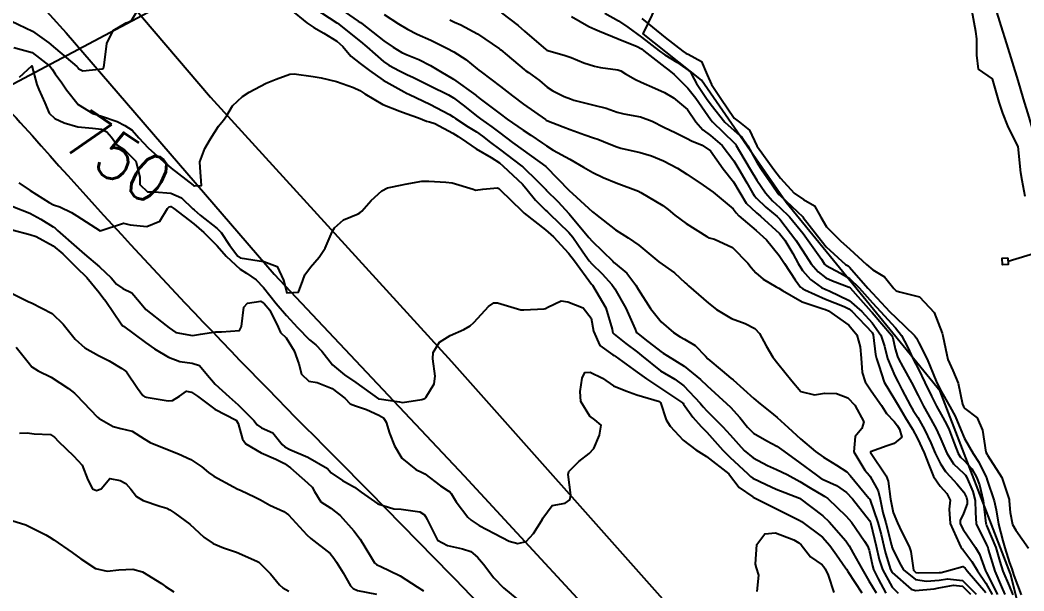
# Model space of a CAD drawing. Header units: metres. Extents: x 318500 to 325275, y 7408834 to 7428799.
# Drawn here: x 320206 to 320291.7, y 7410555.2 to 7410603.9 of the extents above; entities that cross this region are included whole.
import ezdxf
from ezdxf.enums import TextEntityAlignment as Align

# ---------------------------------------------------------------- set-up
doc = ezdxf.new("R2010")
doc.units = ezdxf.units.M
doc.header["$MEASUREMENT"] = 0
doc.linetypes.add('CONTINUO', pattern=[0])
for name, color, linetype in [('Cotas', 45, 'Continuous'), ('Curvas de Nivel 1m', 11, 'Continuous'), ('Curvas de Nivel 5m', 15, 'Continuous'), ('Divisas', 45, 'Continuous'), ('Linha Férrea', 20, 'Continuous'), ('Pórticos', 45, 'Continuous'), ('TEXTO', 45, 'Continuous'), ('Vias Secundárias', 230, 'Continuous')]:
    doc.layers.add(name, color=color, linetype=linetype)
doc.styles.add('Style-STANDARD', font='STANDARD.shx')

msp = doc.modelspace()

# ---------------------------------------------------------------- linework, layer by layer
at = {"layer": 'Curvas de Nivel 1m', "flags": 128}
for points, elevation in [([(320205.319, 7410603.826), (320207.104, 7410602.964), (320208.496, 7410601.989), (320209.083, 7410601.496), (320210.9, 7410599.952), (320210.977, 7410599.869), (320211.058, 7410599.771), (320211.405, 7410599.598), (320213.067, 7410599.763), (320213.168, 7410599.829), (320213.211, 7410599.928), (320213.226, 7410600.082), (320213.449, 7410601.925), (320213.992, 7410603.031), (320215.117, 7410603.676), (320215.285, 7410603.73), (320215.561, 7410603.893), (320216.153, 7410604.866)], 748), ([(320229.137, 7410604.812), (320230.524, 7410603.696), (320231.114, 7410603.291), (320231.969, 7410602.815), (320233.097, 7410602.122), (320233.6, 7410601.652), (320234.278, 7410600.838), (320235.076, 7410600.202), (320235.867, 7410599.622), (320237.058, 7410598.781), (320238.83, 7410597.797), (320239.042, 7410597.694), (320239.289, 7410597.576), (320241.028, 7410596.757), (320242.698, 7410595.85), (320243.012, 7410595.663), (320243.216, 7410595.527), (320244.301, 7410594.808), (320244.999, 7410594.372), (320245.52, 7410594.017), (320246.204, 7410593.482), (320246.981, 7410592.89), (320248.889, 7410591.451), (320248.959, 7410591.391), (320250.208, 7410590.164), (320250.931, 7410589.459), (320250.971, 7410589.419), (320251.962, 7410588.446), (320252.91, 7410587.39), (320254.601, 7410585.373), (320254.875, 7410585.067), (320256.643, 7410583.343), (320256.748, 7410583.24), (320256.848, 7410583.157), (320257.841, 7410582.326), (320258.62, 7410581.313), (320258.825, 7410580.961), (320259.866, 7410579.299), (320260.783, 7410578.181), (320261.829, 7410577.274), (320262.387, 7410576.886), (320262.764, 7410576.684), (320263.675, 7410576.162), (320264.55, 7410575.233), (320264.747, 7410575.024), (320265.97, 7410573.98), (320266.722, 7410573.367), (320266.92, 7410573.207), (320268.697, 7410571.626), (320269.222, 7410571.172), (320270.053, 7410570.528), (320270.679, 7410570.015), (320271.619, 7410569.141), (320272.656, 7410568.196), (320273.955, 7410567.11), (320274.633, 7410566.632), (320275.753, 7410565.953), (320276.614, 7410565.362), (320276.916, 7410565.067), (320278.51, 7410563.132), (320278.574, 7410563.05), (320278.59, 7410563.028), (320279.269, 7410561.039), (320279.556, 7410560.024), (320279.789, 7410559.031), (320279.933, 7410558.438), (320280.362, 7410557.022), (320280.506, 7410556.775), (320282.113, 7410555.368), (320282.484, 7410555.239), (320284.072, 7410555.388), (320284.487, 7410555.463), (320285.739, 7410555.703), (320286.49, 7410555.612), (320287.166, 7410554.93)], 748), ([(320231.139, 7410604.953), (320233.091, 7410603.69), (320233.12, 7410603.675), (320233.137, 7410603.66), (320235.097, 7410602.1), (320235.656, 7410601.624), (320237.078, 7410600.375), (320237.533, 7410600.062), (320238.448, 7410599.589), (320239.065, 7410599.279), (320239.624, 7410599.009), (320241.051, 7410598.308), (320242.614, 7410597.534), (320243.036, 7410597.272), (320243.974, 7410596.568), (320245.014, 7410595.737), (320245.348, 7410595.495), (320246.334, 7410594.811), (320246.998, 7410594.3), (320248.091, 7410593.459), (320248.981, 7410592.817), (320250.935, 7410591.42), (320250.96, 7410591.4), (320252.91, 7410589.39), (320253.205, 7410589.109), (320254.912, 7410587.564), (320255.021, 7410587.478), (320255.176, 7410587.366), (320256.89, 7410586.029), (320257.966, 7410585.324), (320258.871, 7410584.702), (320260.567, 7410583.293), (320260.848, 7410583.077), (320261.905, 7410582.338), (320262.832, 7410581.506), (320262.959, 7410581.386), (320263.105, 7410581.256), (320264.808, 7410579.776), (320265.502, 7410579.223), (320266.789, 7410578.454), (320267.95, 7410578.025), (320268.776, 7410577.608), (320269.172, 7410577.174), (320269.728, 7410576.134), (320270.309, 7410575.157), (320270.742, 7410574.618), (320271.928, 7410573.138), (320272.706, 7410572.221), (320273.868, 7410571.947), (320274.705, 7410572.08), (320275.731, 7410572.058), (320276.699, 7410571.672), (320277.311, 7410571.064), (320278.082, 7410569.65), (320277.907, 7410569.058), (320277.329, 7410568.394), (320277.22, 7410567.064), (320278.169, 7410565.503), (320278.56, 7410565.051), (320278.609, 7410564.986), (320279.295, 7410563.738), (320279.465, 7410563.037), (320279.697, 7410561.909), (320279.942, 7410561.029), (320280.439, 7410559.114), (320280.462, 7410559.021), (320280.475, 7410558.966), (320280.528, 7410558.828), (320281.124, 7410557.619), (320281.471, 7410557.006), (320282.498, 7410556.177), (320283.436, 7410556.041), (320284.498, 7410556.139), (320285.211, 7410556.247), (320286.497, 7410556.085), (320287.656, 7410554.922)], 747), ([(320233.141, 7410605.047), (320234.918, 7410603.838), (320235.121, 7410603.705), (320235.227, 7410603.629), (320237.098, 7410602.157), (320237.888, 7410601.598), (320238.648, 7410601.149), (320239.084, 7410600.952), (320240.077, 7410600.562), (320241.075, 7410600.039), (320241.944, 7410599.541), (320243.06, 7410598.871), (320244.95, 7410597.501), (320245.039, 7410597.431), (320245.322, 7410597.209), (320247.017, 7410595.91), (320247.616, 7410595.464), (320249.001, 7410594.523), (320249.662, 7410594.106), (320250.642, 7410593.425), (320250.986, 7410593.185), (320251.563, 7410592.83), (320252.97, 7410592.047), (320254.142, 7410591.378), (320254.953, 7410590.907), (320255.81, 7410590.494), (320256.94, 7410590.035), (320258.829, 7410589.312), (320258.899, 7410589.28), (320258.93, 7410589.262), (320259.033, 7410589.205), (320260.918, 7410588.111), (320261.379, 7410587.748), (320261.927, 7410587.275), (320262.899, 7410586.548), (320264.676, 7410585.44), (320264.882, 7410585.345), (320265.317, 7410585.226), (320266.87, 7410584.51), (320268.165, 7410583.19), (320268.46, 7410582.8), (320268.842, 7410582.361), (320269.482, 7410581.815), (320270.587, 7410581.154), (320270.828, 7410581.035), (320271.133, 7410580.839), (320272.811, 7410579.888), (320274.617, 7410579.288), (320274.802, 7410579.228), (320275.065, 7410579.096), (320276.782, 7410577.895), (320277.473, 7410577.063), (320277.774, 7410576.046), (320277.845, 7410575.059), (320277.943, 7410573.847), (320278.175, 7410573.055), (320278.709, 7410572.288), (320279.592, 7410571.036), (320280.01, 7410570.357), (320280.676, 7410569.654), (320280.955, 7410569.298), (320281.12, 7410569.013), (320281.331, 7410568.339), (320280.652, 7410567.802), (320280.08, 7410567.597), (320278.64, 7410567.074), (320278.64, 7410567.025), (320279.988, 7410565.029), (320280.154, 7410564.575), (320280.338, 7410563.024), (320280.573, 7410561.889), (320280.948, 7410561.014), (320281.282, 7410560.276), (320281.947, 7410558.999), (320282.087, 7410558.558), (320282.327, 7410556.993), (320282.507, 7410556.788), (320282.748, 7410556.746), (320284.507, 7410556.769), (320284.684, 7410556.79), (320285.291, 7410556.958), (320286.514, 7410557.3), (320286.729, 7410557.154), (320286.884, 7410556.934), (320288.483, 7410555.077)], 746), ([(320247.136, 7410604.543), (320248.569, 7410603.456), (320249.113, 7410602.959), (320250.93, 7410601.422), (320251.021, 7410601.353), (320251.089, 7410601.319), (320252.582, 7410600.894), (320253.083, 7410600.712), (320254.177, 7410600.281), (320255.076, 7410599.986), (320255.595, 7410599.882), (320257.073, 7410599.685), (320257.325, 7410599.589), (320257.738, 7410599.33), (320258.581, 7410598.836), (320259.06, 7410598.619), (320260.227, 7410598.123), (320261.047, 7410597.728), (320261.835, 7410597.278), (320263.025, 7410596.288), (320263.739, 7410595.249), (320264.321, 7410594.558), (320264.999, 7410594.083), (320265.973, 7410593.22), (320266.97, 7410591.904), (320267.412, 7410591.203), (320268.101, 7410590.034), (320268.566, 7410589.185), (320268.708, 7410588.963), (320268.925, 7410588.714), (320269.699, 7410587.95), (320270.667, 7410587.154), (320270.907, 7410586.919), (320272.271, 7410585.136), (320272.867, 7410584.242), (320273.593, 7410583.119), (320274.17, 7410582.437), (320274.838, 7410581.928), (320275.402, 7410581.657), (320276.831, 7410581.132), (320276.917, 7410581.069), (320277.786, 7410580.09), (320278.714, 7410579.051), (320278.799, 7410578.954), (320280.431, 7410577.025), (320280.548, 7410576.803), (320280.759, 7410575.879), (320280.952, 7410575.217), (320281.039, 7410575.016), (320281.411, 7410574.338), (320282.14, 7410572.999), (320282.704, 7410571.897), (320283.163, 7410570.985), (320283.804, 7410569.854), (320284.289, 7410568.974), (320284.658, 7410568.163), (320285.162, 7410566.962), (320285.734, 7410566.061), (320286.614, 7410565.23), (320286.758, 7410565.084), (320286.843, 7410564.937), (320287.371, 7410563.702), (320287.576, 7410562.925), (320287.607, 7410561.892), (320287.667, 7410560.923), (320288.534, 7410559.145), (320288.648, 7410558.909), (320288.701, 7410558.736), (320289.25, 7410556.903), (320289.825, 7410555.562), (320290.1, 7410554.894)], 743), ([(320255.973, 7410604.522), (320257.128, 7410603.86), (320257.917, 7410603.328), (320259.107, 7410602.473), (320260.591, 7410601.295), (320261.087, 7410600.945), (320262.12, 7410600.314), (320263.074, 7410599.642), (320263.277, 7410599.461), (320263.393, 7410599.255), (320263.788, 7410598.52), (320264.635, 7410597.236), (320265.032, 7410596.679), (320266.197, 7410595.218), (320267.003, 7410594.496), (320267.702, 7410593.905), (320268.161, 7410593.192), (320268.968, 7410591.74), (320269.348, 7410591.174), (320270.247, 7410589.853), (320270.724, 7410589.153), (320270.82, 7410589.042), (320270.928, 7410588.942), (320272.862, 7410587.13), (320272.909, 7410587.078), (320274.42, 7410585.107), (320274.872, 7410584.579), (320276.516, 7410583.075), (320276.724, 7410582.947), (320276.848, 7410582.843), (320278.43, 7410581.054), (320278.823, 7410580.612), (320280.295, 7410579.028), (320280.793, 7410578.528), (320282.396, 7410576.996), (320282.557, 7410576.782), (320282.764, 7410576.381), (320283.477, 7410574.983), (320283.979, 7410573.73), (320284.299, 7410572.974), (320284.708, 7410572.186), (320285.421, 7410570.959), (320285.859, 7410570.13), (320286.368, 7410568.945), (320286.659, 7410568.227), (320287.394, 7410566.929), (320287.888, 7410566.181), (320288.526, 7410564.911), (320288.55, 7410564.852), (320288.607, 7410564.657), (320289.202, 7410562.904), (320289.359, 7410562.121), (320289.569, 7410560.9), (320289.947, 7410559.488), (320290.125, 7410558.894), (320290.517, 7410557.6), (320290.711, 7410557.086), (320290.755, 7410556.886), (320290.866, 7410556.523), (320291.494, 7410554.875)], 741), ([(320242.73, 7410603.93), (320243.123, 7410603.755), (320243.666, 7410603.522), (320245.109, 7410602.743), (320246.963, 7410601.472), (320247.036, 7410601.417), (320247.089, 7410601.379), (320247.615, 7410600.935), (320249.073, 7410599.707), (320249.219, 7410599.596), (320249.445, 7410599.444), (320250.393, 7410598.763), (320251.052, 7410598.207), (320251.517, 7410597.883), (320252.499, 7410597.398), (320253.037, 7410597.186), (320253.33, 7410597.093), (320255.03, 7410596.67), (320256.082, 7410596.41), (320257.021, 7410596.071), (320257.597, 7410595.91), (320259.015, 7410595.656), (320260.007, 7410595.3), (320261.005, 7410594.794), (320262.033, 7410594.307), (320262.995, 7410593.806), (320263.359, 7410593.62), (320264.287, 7410593.241), (320264.983, 7410592.753), (320266.076, 7410591.219), (320266.944, 7410590.122), (320267.499, 7410589.201), (320268.032, 7410588.305), (320268.913, 7410587.471), (320269.073, 7410587.339), (320269.26, 7410587.175), (320270.888, 7410585.697), (320271.34, 7410585.145), (320272.006, 7410583.995), (320272.475, 7410583.134), (320272.844, 7410582.554), (320273.512, 7410581.795), (320274.461, 7410581.106), (320274.827, 7410580.922), (320275.109, 7410580.812), (320276.814, 7410579.994), (320277.896, 7410579.059), (320278.786, 7410578.093), (320279.528, 7410577.039), (320279.833, 7410576.107), (320280.108, 7410575.03), (320280.728, 7410573.557), (320280.999, 7410573.016), (320281.325, 7410572.396), (320282.072, 7410570.999), (320282.298, 7410570.608), (320282.68, 7410570.011), (320283.266, 7410568.984), (320283.791, 7410567.841), (320284.171, 7410566.975), (320284.626, 7410566.044), (320285.046, 7410565.393), (320285.433, 7410564.958), (320286.008, 7410564.352), (320286.597, 7410563.621), (320286.835, 7410563.179), (320286.9, 7410562.935), (320286.893, 7410562.628), (320286.573, 7410561.821), (320286.285, 7410561.223), (320286.295, 7410560.944), (320286.553, 7410560.446), (320287.613, 7410558.924), (320287.938, 7410558.332), (320288.466, 7410556.911), (320288.509, 7410556.82), (320289.494, 7410554.9)], 744), ([(320253.132, 7410604.222), (320254.612, 7410603.375), (320255.116, 7410603.13), (320255.51, 7410602.968), (320257.105, 7410602.314), (320258.739, 7410601.671), (320259.092, 7410601.476), (320259.309, 7410601.308), (320261.076, 7410599.905), (320261.436, 7410599.647), (320261.892, 7410599.278), (320263.053, 7410598.116), (320263.726, 7410597.25), (320265.013, 7410595.403), (320265.155, 7410595.229), (320266.992, 7410593.441), (320267.109, 7410593.326), (320267.187, 7410593.207), (320267.462, 7410592.723), (320268.37, 7410591.189), (320268.946, 7410590.249), (320269.683, 7410589.169), (320270.27, 7410588.506), (320270.918, 7410587.931), (320271.724, 7410587.142), (320272.889, 7410585.718), (320273.33, 7410585.123), (320274.447, 7410583.516), (320274.728, 7410583.102), (320274.783, 7410583.034), (320274.849, 7410582.986), (320276.084, 7410582.323), (320276.838, 7410581.858), (320277.678, 7410581.062), (320278.811, 7410579.795), (320279.496, 7410579.04), (320280.78, 7410577.664), (320281.298, 7410577.012), (320281.793, 7410576.037), (320282.291, 7410574.997), (320282.737, 7410574.122), (320283.281, 7410572.984), (320283.843, 7410571.839), (320284.289, 7410570.974), (320284.683, 7410570.262), (320285.14, 7410569.428), (320285.35, 7410568.96), (320285.779, 7410567.828), (320286.13, 7410566.948), (320286.327, 7410566.636), (320286.631, 7410566.333), (320287.304, 7410565.614), (320287.699, 7410564.924), (320287.942, 7410564.258), (320288.252, 7410562.915), (320288.498, 7410560.974), (320288.509, 7410560.911), (320288.558, 7410560.788), (320289.338, 7410558.902), (320289.691, 7410557.725), (320289.948, 7410556.896), (320290.491, 7410555.629), (320290.799, 7410554.885)], 742), ([(320205.521, 7410601.588), (320207.077, 7410601.162), (320208.591, 7410599.987), (320208.794, 7410599.721), (320209.053, 7410599.328), (320209.626, 7410598.551), (320210.013, 7410597.965), (320211.021, 7410596.702), (320212.254, 7410595.938), (320213.007, 7410595.729), (320214.342, 7410595.252), (320215, 7410594.91), (320215.631, 7410594.525), (320216.185, 7410593.882), (320216.977, 7410593.013), (320218.288, 7410591.857), (320218.952, 7410591.284), (320220.831, 7410589.821), (320220.896, 7410589.786), (320220.93, 7410589.774), (320221.545, 7410589.811), (320221.436, 7410591.33), (320221.404, 7410591.813), (320221.814, 7410592.971), (320222.3, 7410593.8), (320223.001, 7410594.87), (320223.415, 7410595.376), (320223.706, 7410595.783), (320224.188, 7410596.613), (320225.034, 7410597.393), (320225.594, 7410597.762), (320227.052, 7410598.546), (320227.897, 7410598.888), (320229.064, 7410599.31), (320229.439, 7410599.332), (320231.061, 7410599.102), (320231.751, 7410598.988), (320233.055, 7410598.666), (320234.523, 7410598.162), (320235.044, 7410597.903), (320235.489, 7410597.626), (320237.027, 7410596.725), (320238.458, 7410596.148), (320239.016, 7410595.953), (320240.046, 7410595.564), (320240.736, 7410595.283), (320241.007, 7410595.243), (320241.444, 7410595.107), (320242.997, 7410594.267), (320243.457, 7410593.986), (320244.161, 7410593.512), (320244.982, 7410592.946), (320246.268, 7410592.183), (320246.964, 7410591.731), (320247.289, 7410591.467), (320248.937, 7410589.904), (320249.341, 7410589.444), (320250.041, 7410588.553), (320250.913, 7410587.707), (320251.063, 7410587.57), (320251.216, 7410587.415), (320252.886, 7410585.783), (320253.227, 7410585.387), (320254.102, 7410584.137), (320254.639, 7410583.372), (320254.848, 7410583.127), (320255.751, 7410582.269), (320256.576, 7410581.344), (320256.825, 7410580.992), (320257.772, 7410579.325), (320258.542, 7410577.545), (320258.631, 7410577.312), (320258.694, 7410577.236), (320258.769, 7410577.175), (320259.388, 7410576.679), (320260.753, 7410575.64), (320260.959, 7410575.494), (320261.304, 7410575.282), (320262.737, 7410574.388), (320264.141, 7410573.239), (320264.712, 7410572.696), (320266.338, 7410571.214), (320266.687, 7410570.89), (320267.497, 7410570.017), (320268.136, 7410569.188), (320268.662, 7410568.659), (320269.796, 7410568.019), (320270.646, 7410567.548), (320271.238, 7410567.144), (320272.625, 7410566.135), (320273.998, 7410565.109), (320274.354, 7410564.851), (320274.606, 7410564.717), (320275.73, 7410564.212), (320276.595, 7410563.612), (320277.11, 7410563.065), (320278.562, 7410561.208), (320278.637, 7410561.049), (320278.667, 7410560.94), (320279.117, 7410559.041), (320279.376, 7410557.895), (320279.67, 7410557.033), (320280.488, 7410555.537), (320281.007, 7410555.012)], 749), ([(320205.936, 7410590.02), (320206.921, 7410589.383), (320208.524, 7410588.367), (320208.903, 7410588.155), (320209.444, 7410587.972), (320210.444, 7410587.505), (320210.893, 7410587.208), (320212.88, 7410585.93), (320214.887, 7410586.601), (320215.455, 7410586.461), (320216.884, 7410586.309), (320217.979, 7410586.769), (320218.631, 7410587.853), (320218.768, 7410587.995), (320218.912, 7410588.001), (320219.015, 7410587.953), (320219.161, 7410587.846), (320220.891, 7410586.534), (320221.74, 7410585.807), (320222.863, 7410584.667), (320223.649, 7410583.782), (320224.839, 7410582.672), (320225.39, 7410582.316), (320226.213, 7410581.749), (320226.821, 7410581.114), (320227.914, 7410579.723), (320228.785, 7410578.723), (320229.742, 7410577.7), (320230.76, 7410576.647), (320231.294, 7410576.22), (320231.808, 7410575.674), (320232.733, 7410574.499), (320233.74, 7410573.645), (320234.71, 7410572.992), (320236.643, 7410571.61), (320236.69, 7410571.594), (320238.443, 7410571.339), (320238.687, 7410571.291), (320240.358, 7410571.555), (320240.603, 7410571.639), (320240.693, 7410571.72), (320241.384, 7410572.869), (320241.483, 7410573.542), (320241.283, 7410575.003), (320241.305, 7410575.544), (320241.857, 7410576.441), (320242.765, 7410577.004), (320243.934, 7410577.513), (320244.459, 7410577.821), (320244.779, 7410578.103), (320245.443, 7410578.837), (320246.022, 7410579.482), (320246.482, 7410579.798), (320246.805, 7410579.793), (320247.928, 7410579.459), (320248.796, 7410579.202), (320249.05, 7410579.192), (320250.798, 7410579.292), (320250.9, 7410579.317), (320251.092, 7410579.416), (320252.245, 7410579.961), (320252.807, 7410579.89), (320254.124, 7410579.377), (320254.787, 7410578.473), (320255.012, 7410577.366), (320255.544, 7410576.145), (320256.653, 7410575.341), (320256.749, 7410575.294), (320256.86, 7410575.227), (320258.729, 7410573.885), (320259.529, 7410573.302), (320260.708, 7410572.505), (320262.598, 7410571.261), (320262.649, 7410571.22), (320262.689, 7410571.157), (320263.464, 7410570.034), (320264.195, 7410569.237), (320264.663, 7410568.765), (320266.041, 7410567.216), (320266.631, 7410566.631), (320268.179, 7410565.186), (320268.399, 7410564.974), (320268.607, 7410564.83), (320269.733, 7410564.295), (320270.597, 7410563.893), (320272.59, 7410563.13), (320274.568, 7410561.605), (320275.121, 7410561.092), (320276.536, 7410559.486), (320276.823, 7410559.067), (320277.166, 7410558.422), (320277.922, 7410557.056), (320278.495, 7410556.074), (320279.132, 7410555.04)], 751), ([(320205.427, 7410588.025), (320206.894, 7410587.455), (320207.835, 7410586.941), (320208.883, 7410586.274), (320209.055, 7410586.151), (320209.246, 7410585.975), (320210.859, 7410584.528), (320211.557, 7410583.943), (320212.834, 7410582.868), (320213.818, 7410581.915), (320214.289, 7410581.382), (320214.811, 7410581.011), (320215.576, 7410580.656), (320216.233, 7410579.879), (320216.79, 7410579.225), (320218.526, 7410577.852), (320218.767, 7410577.666), (320219.333, 7410577.27), (320220.758, 7410576.994), (320221.448, 7410577.121), (320222.763, 7410577.313), (320223.245, 7410577.305), (320224.767, 7410577.437), (320224.939, 7410577.767), (320225.148, 7410579.411), (320225.471, 7410579.76), (320226.601, 7410579.945), (320226.801, 7410579.819), (320226.878, 7410579.739), (320227.36, 7410579.163), (320228.094, 7410577.72), (320228.294, 7410577.246), (320228.761, 7410576.808), (320229.456, 7410575.703), (320229.838, 7410574.594), (320230.079, 7410573.696), (320230.711, 7410573.114), (320231.406, 7410572.983), (320232.702, 7410572.474), (320233.774, 7410571.644), (320234.225, 7410571.176), (320234.684, 7410571.006), (320235.62, 7410570.681), (320236.676, 7410570.208), (320237.06, 7410569.991), (320237.29, 7410569.601), (320237.579, 7410568.673), (320237.998, 7410567.59), (320238.624, 7410566.527), (320239.833, 7410565.562), (320240.372, 7410565.318), (320240.606, 7410565.186), (320241.951, 7410564.182), (320242.592, 7410563.761), (320242.738, 7410563.674), (320242.848, 7410563.526), (320243.286, 7410562.813), (320244.285, 7410561.504), (320244.556, 7410561.259), (320245.244, 7410560.795), (320246.539, 7410560.101), (320247.813, 7410559.457), (320248.528, 7410559.261), (320249.261, 7410559.439), (320249.872, 7410560.098), (320250.557, 7410561.199), (320250.643, 7410561.335), (320250.683, 7410561.418), (320251.484, 7410562.499), (320252.58, 7410562.703), (320252.986, 7410562.984), (320253.064, 7410563.385), (320252.847, 7410565.148), (320252.88, 7410565.387), (320253.743, 7410566.259), (320254.633, 7410566.934), (320255.019, 7410567.364), (320255.51, 7410568.505), (320255.646, 7410569.355), (320255.119, 7410569.808), (320254.677, 7410570.112), (320253.914, 7410571.378), (320253.867, 7410572.214), (320254.033, 7410573.377), (320254.251, 7410573.851), (320254.728, 7410573.881), (320255.779, 7410573.354), (320256.711, 7410572.71), (320257.75, 7410572.279), (320258.699, 7410571.941), (320260.62, 7410571.362), (320260.691, 7410571.326), (320260.723, 7410571.29), (320261.215, 7410569.821), (320261.554, 7410569.277), (320262.652, 7410568.069), (320263.733, 7410567.244), (320264.632, 7410566.69), (320266.547, 7410565.211), (320266.609, 7410565.123), (320267.43, 7410564.03), (320268.59, 7410563.226), (320268.623, 7410563.212), (320268.684, 7410563.179), (320270.576, 7410562.246), (320272.334, 7410561.362), (320272.562, 7410561.245), (320272.748, 7410561.127), (320274.54, 7410559.782), (320275.186, 7410559.09), (320275.736, 7410558.296), (320276.511, 7410557.171), (320276.582, 7410557.069), (320276.714, 7410556.861), (320277.905, 7410555.056)], 752), ([(320205.361, 7410586.025), (320206.874, 7410585.63), (320207.43, 7410585.443), (320208.86, 7410584.657), (320209.688, 7410583.967), (320210.833, 7410582.845), (320211.739, 7410581.941), (320212.807, 7410580.662), (320213.124, 7410580.246), (320213.373, 7410579.921), (320214.674, 7410577.999), (320214.739, 7410577.9), (320214.77, 7410577.871), (320214.866, 7410577.801), (320216.748, 7410576.399), (320217.532, 7410575.862), (320218.733, 7410575.163), (320219.685, 7410574.791), (320220.728, 7410574.644), (320221.368, 7410574.452), (320221.917, 7410573.802), (320222.706, 7410572.859), (320223.901, 7410571.778), (320224.68, 7410571.095), (320225.998, 7410569.75), (320226.288, 7410569.377), (320226.654, 7410569.118), (320227.62, 7410568.696), (320228.415, 7410567.713), (320228.637, 7410567.51), (320229.077, 7410567.262), (320230.624, 7410566.61), (320232.291, 7410565.665), (320232.443, 7410565.498), (320232.606, 7410565.277), (320233.577, 7410564.623), (320234.594, 7410564.051), (320235.169, 7410563.624), (320236.575, 7410562.641), (320237.948, 7410562.21), (320238.569, 7410562.181), (320240.169, 7410561.953), (320240.562, 7410561.69), (320240.671, 7410561.549), (320240.794, 7410561.31), (320241.685, 7410559.538), (320242.525, 7410559.077), (320243.813, 7410558.801), (320244.521, 7410558.561), (320245.107, 7410558.082), (320245.6, 7410557.484), (320246.493, 7410556.334), (320247.328, 7410555.462), (320248.466, 7410554.521)], 753), ([(320204.808, 7410580.877), (320206.505, 7410580.013), (320206.798, 7410579.877), (320207.016, 7410579.787), (320208.783, 7410578.869), (320209.736, 7410577.966), (320210.751, 7410576.683), (320211.588, 7410575.942), (320212.734, 7410575.297), (320213.646, 7410574.833), (320214.723, 7410574.191), (320214.902, 7410574.077), (320215.123, 7410573.894), (320216.072, 7410572.507), (320216.53, 7410571.872), (320216.689, 7410571.782), (320216.812, 7410571.744), (320218.683, 7410571.416), (320219.075, 7410571.453), (320219.651, 7410571.836), (320220.268, 7410572.254), (320220.695, 7410572.168), (320221.188, 7410571.813), (320222.674, 7410570.71), (320224.503, 7410569.772), (320224.657, 7410569.489), (320225.036, 7410568.156), (320225.327, 7410567.76), (320226.629, 7410566.991), (320227.892, 7410566.45), (320228.616, 7410566.078), (320229.125, 7410565.705), (320230.591, 7410564.433), (320230.972, 7410564.071), (320231.185, 7410563.681), (320231.729, 7410562.824), (320232.569, 7410562.258), (320233.37, 7410561.648), (320234.541, 7410560.336), (320235.092, 7410559.624), (320235.952, 7410558.179), (320236.302, 7410557.612), (320236.507, 7410557.441), (320236.801, 7410557.31), (320238.494, 7410556.489), (320239.957, 7410555.558), (320240.475, 7410555.203)], 754), ([(320205.997, 7410568.666), (320206.647, 7410568.699), (320207.249, 7410568.604), (320208.646, 7410568.542), (320208.997, 7410568.328), (320209.32, 7410567.97), (320210.622, 7410566.743), (320211.346, 7410565.943), (320211.844, 7410564.685), (320212.246, 7410563.933), (320212.578, 7410563.767), (320212.972, 7410563.924), (320213.715, 7410564.791), (320214.591, 7410564.64), (320215.081, 7410564.386), (320215.507, 7410563.886), (320215.974, 7410563.279), (320216.571, 7410562.924), (320217.978, 7410562.443), (320218.564, 7410562.258), (320218.831, 7410562.114), (320219.254, 7410561.84), (320220.546, 7410560.901), (320221.747, 7410559.802), (320222.522, 7410559.264), (320223.406, 7410558.892), (320224.511, 7410558.512), (320226.263, 7410557.744), (320226.417, 7410557.659), (320226.499, 7410557.595), (320227.434, 7410556.671), (320228.194, 7410555.714), (320228.476, 7410555.476), (320228.997, 7410555.18)], 756), ([(320205.348, 7410561.222), (320206.542, 7410560.84), (320208.261, 7410559.984), (320208.528, 7410559.82), (320208.931, 7410559.567), (320210.508, 7410558.481), (320211.228, 7410557.943), (320212.492, 7410557.12), (320213.483, 7410556.908), (320214.491, 7410557.012), (320215.675, 7410557.066), (320216.49, 7410556.832), (320218.11, 7410555.854), (320218.476, 7410555.598), (320219.169, 7410555.14)], 757), ([(320268.979, 7410555.173), (320269.121, 7410556.55), (320268.913, 7410557.174), (320268.828, 7410557.49), (320268.935, 7410559.174), (320269.631, 7410560.076), (320270.545, 7410560.158), (320272.092, 7410559.579), (320272.533, 7410559.311), (320272.726, 7410559.127), (320273.531, 7410558.125), (320274.513, 7410557.432), (320274.672, 7410557.258), (320274.775, 7410557.096), (320275.037, 7410556.557), (320275.503, 7410555.085)], 753)]:
    msp.add_lwpolyline(points, dxfattribs=dict(at, elevation=elevation))
at = {"layer": 'Curvas de Nivel 5m', "flags": 128}
for points, elevation in [([(320291.838, 7410588.876), (320291.597, 7410590.233), (320291.468, 7410590.882), (320291.298, 7410592.573), (320291.28, 7410592.886), (320291.237, 7410593.131), (320290.997, 7410593.626), (320290.354, 7410594.897), (320289.951, 7410595.976), (320289.637, 7410596.904), (320289.07, 7410598.91), (320287.873, 7410599.723), (320287.713, 7410600.931), (320287.721, 7410602.321), (320287.627, 7410602.932), (320287.285, 7410604.801)], 740), ([(320237.132, 7410604.394), (320238.348, 7410603.592), (320239.113, 7410603.131), (320239.948, 7410602.726), (320241.1, 7410602.211), (320242.485, 7410601.536), (320243.087, 7410601.212), (320244.108, 7410600.542), (320245.073, 7410599.757), (320245.215, 7410599.641), (320245.419, 7410599.495), (320247.052, 7410598.243), (320248.073, 7410597.46), (320249.03, 7410596.758), (320250.9, 7410595.422), (320250.968, 7410595.38), (320251.009, 7410595.359), (320252.415, 7410594.809), (320253.002, 7410594.57), (320254.253, 7410594.122), (320254.995, 7410593.883), (320255.378, 7410593.748), (320256.323, 7410593.35), (320256.986, 7410593.09), (320257.33, 7410592.989), (320258.98, 7410592.624), (320259.946, 7410592.33), (320260.969, 7410591.907), (320262.164, 7410591.272), (320262.953, 7410590.768), (320264.348, 7410589.83), (320264.933, 7410589.426), (320265.21, 7410589.227), (320266.916, 7410587.81), (320267.171, 7410587.465), (320267.397, 7410587.203), (320268.892, 7410585.973), (320269.771, 7410585.167), (320270.86, 7410583.82), (320271.295, 7410583.146), (320272.223, 7410581.749), (320272.671, 7410581.132), (320272.828, 7410581.007), (320273.048, 7410580.905), (320274.815, 7410580.112), (320276.407, 7410579.475), (320276.803, 7410579.278), (320277.05, 7410579.068), (320278.773, 7410577.254), (320278.883, 7410577.048), (320279.077, 7410575.369), (320279.148, 7410575.044), (320279.342, 7410574.44), (320279.815, 7410573.034), (320280.698, 7410571.564), (320281.039, 7410571.015), (320281.64, 7410569.966), (320282.236, 7410568.997), (320282.658, 7410568.21), (320283.229, 7410566.984), (320283.632, 7410565.973), (320284.018, 7410564.976), (320284.602, 7410564.154), (320285.16, 7410563.526), (320285.443, 7410562.957), (320285.357, 7410562.179), (320285.453, 7410560.957), (320286.221, 7410559.258), (320286.35, 7410558.943), (320286.419, 7410558.832), (320286.528, 7410558.737), (320287.301, 7410557.712), (320287.774, 7410556.921), (320288.494, 7410555.867), (320289.04, 7410554.904)], 745), ([(320259.131, 7410604.05), (320260.036, 7410603.301), (320261.107, 7410602.44), (320262.619, 7410601.267), (320262.905, 7410601.079), (320263.087, 7410601.002), (320264.215, 7410600.376), (320264.711, 7410599.235), (320265.058, 7410598.418), (320265.866, 7410597.222), (320267.015, 7410595.559), (320267.471, 7410595.203), (320268.328, 7410594.515), (320268.954, 7410593.181), (320268.989, 7410593.105), (320270.389, 7410591.159), (320270.949, 7410590.434), (320272.13, 7410589.138), (320272.925, 7410588.609), (320273.866, 7410588.063), (320274.406, 7410587.108), (320274.898, 7410586.269), (320276.07, 7410585.082), (320276.87, 7410584.374), (320278.301, 7410583.055), (320278.846, 7410582.62), (320279.827, 7410582.023), (320280.643, 7410581.023), (320280.827, 7410580.814), (320281.121, 7410580.72), (320282.82, 7410580.3), (320284.072, 7410578.977), (320284.773, 7410577.202), (320284.826, 7410576.969), (320285.15, 7410575.36), (320285.241, 7410574.963), (320285.678, 7410574.013), (320286.125, 7410572.949), (320286.499, 7410571.136), (320286.585, 7410570.942), (320286.622, 7410570.874), (320286.688, 7410570.781), (320287.748, 7410569.992), (320288.208, 7410568.917), (320288.498, 7410567.057), (320288.562, 7410566.911), (320288.591, 7410566.862), (320288.638, 7410566.793), (320289.854, 7410564.898), (320290.47, 7410563.013), (320290.483, 7410562.891), (320290.575, 7410561.894), (320290.769, 7410560.887), (320291.049, 7410560.386), (320292.134, 7410558.866)], 740), ([(320206.011, 7410599.06), (320207.06, 7410600.01), (320207.476, 7410598.436), (320207.654, 7410598.001), (320208.152, 7410596.864), (320208.523, 7410595.987), (320209.003, 7410595.513), (320209.813, 7410595.153), (320210.993, 7410594.805), (320212.246, 7410594.683), (320212.99, 7410594.597), (320213.46, 7410594.396), (320213.86, 7410593.917), (320214.326, 7410593.256), (320214.974, 7410592.845), (320215.94, 7410591.885), (320216.269, 7410590.551), (320216.267, 7410589.88), (320216.921, 7410589.254), (320217.535, 7410589.252), (320218.923, 7410589.154), (320219.834, 7410588.751), (320220.807, 7410587.822), (320220.908, 7410587.719), (320221.431, 7410587.283), (320222.885, 7410586.142), (320223.214, 7410585.787), (320223.931, 7410584.713), (320224.648, 7410583.772), (320224.849, 7410583.639), (320226.471, 7410583.37), (320226.846, 7410583.312), (320228.001, 7410582.882), (320228.532, 7410581.714), (320228.814, 7410580.646), (320229.812, 7410580.703), (320230.199, 7410581.696), (320230.362, 7410582.168), (320230.841, 7410582.828), (320231.573, 7410583.679), (320232.085, 7410584.448), (320232.599, 7410585.664), (320232.683, 7410585.863), (320232.888, 7410586.191), (320233.661, 7410586.886), (320234.906, 7410587.393), (320235.066, 7410587.47), (320235.232, 7410587.627), (320236.007, 7410588.531), (320236.928, 7410589.361), (320237.401, 7410589.603), (320238.652, 7410589.867), (320238.935, 7410589.911), (320240.333, 7410590.165), (320240.939, 7410590.177), (320242.394, 7410590.079), (320242.937, 7410590.023), (320244.724, 7410589.503), (320244.862, 7410589.434), (320244.929, 7410589.41), (320245.549, 7410589.491), (320246.806, 7410589.598), (320246.931, 7410589.536), (320247.013, 7410589.469), (320248.912, 7410587.611), (320248.987, 7410587.525), (320249.071, 7410587.448), (320250.889, 7410586.024), (320251.571, 7410585.41), (320252.86, 7410584.036), (320253.377, 7410583.385), (320254.83, 7410581.39), (320254.905, 7410581.293), (320256.056, 7410579.351), (320256.585, 7410577.531), (320256.613, 7410577.342), (320256.659, 7410577.232), (320256.768, 7410577.127), (320257.75, 7410576.315), (320258.753, 7410575.574), (320259.093, 7410575.307), (320260.731, 7410574.003), (320261.927, 7410573.272), (320262.712, 7410572.717), (320264.109, 7410571.239), (320264.37, 7410570.918), (320264.684, 7410570.586), (320266.045, 7410569.216), (320266.66, 7410568.536), (320267.867, 7410567.192), (320268.631, 7410566.57), (320269.864, 7410565.919), (320270.616, 7410565.579), (320271.518, 7410565.141), (320272.604, 7410564.559), (320273.494, 7410564.012), (320274.593, 7410563.36), (320274.759, 7410563.265), (320275.003, 7410563.094), (320276.568, 7410561.601), (320277.01, 7410561.065), (320278.14, 7410559.449), (320278.4, 7410559.051), (320278.526, 7410558.691), (320278.807, 7410557.34), (320278.908, 7410557.044), (320279.289, 7410556.247), (320279.944, 7410555.028)], 750), ([(320205.712, 7410576.02), (320206.727, 7410574.72), (320207.048, 7410574.33), (320207.588, 7410573.997), (320208.712, 7410573.443), (320210.18, 7410572.476), (320210.692, 7410572.088), (320210.848, 7410571.948), (320212.662, 7410570.035), (320212.791, 7410569.928), (320213.988, 7410569.244), (320214.652, 7410569.071), (320215.618, 7410568.854), (320216.643, 7410568.185), (320217.159, 7410567.865), (320218.631, 7410567.278), (320219.569, 7410566.893), (320220.619, 7410566.415), (320221.552, 7410565.806), (320222.133, 7410565.327), (320222.598, 7410564.992), (320224.276, 7410564.082), (320224.582, 7410563.922), (320224.919, 7410563.765), (320226.072, 7410563.245), (320226.572, 7410562.969), (320227.376, 7410562.536), (320228.563, 7410561.991), (320228.976, 7410561.706), (320230.534, 7410559.99), (320230.869, 7410559.685), (320232.511, 7410558.401), (320232.84, 7410557.99), (320233.067, 7410557.652), (320233.619, 7410556.765), (320234.249, 7410555.633), (320234.477, 7410555.412), (320234.855, 7410555.246), (320236.47, 7410554.919)], 755)]:
    msp.add_lwpolyline(points, dxfattribs=dict(at, elevation=elevation))
at = {"layer": 'Divisas'}
msp.add_lwpolyline([(320364.809, 7410323.722), (320350.912, 7410350.794), (320343.975, 7410362.296), (320336.1, 7410372.806), (320322.679, 7410404.025), (320312.507, 7410429.278), (320306.637, 7410448.151), (320301.665, 7410466.49), (320301.146, 7410469.444), (320300.594, 7410472.586), (320311.129, 7410473.402), (320302.673, 7410508.511), (320290.589, 7410556.677), (320284.589, 7410572.24), (320271.44, 7410588.358), (320264.226, 7410598.805), (320259.225, 7410602.757), (320269.004, 7410623.011), (320268.801, 7410631.372), (320265.638, 7410646.971), (320248.91, 7410679.412), (320241.778, 7410692.065), (320237.528, 7410707.724), (320233.928, 7410714.375)], dxfattribs=at)
at = {"layer": 'Linha Férrea'}
for points in [[(321000, 7409665.789, 0.078197), (320889.691, 7409761.645, 0.016428), (320831.735, 7409795.8, -0.029281), (320758.162, 7409840.189, -0.075107), (320633.213, 7409959.145, -0.038123), (320591.245, 7410019.369), (320569.878, 7410055.984), (320528.944, 7410130.121, 0.044252), (320455.674, 7410238.482), (320423.409, 7410279.545, -0.076357), (320336.109, 7410440.077, -0.029288), (320307.678, 7410537.206, 0.027041), (320278.586, 7410637.586, 0.100983), (320172.348, 7410808.477, 0.013159)], [(321000, 7409672.461, 0.064653), (320912.297, 7409751.466, 0.030753), (320836.249, 7409797.862, -0.016147), (320768.63, 7409837.796, -0.116635), (320583.997, 7410039.771), (320542.786, 7410113.919, 0.026405), (320494.03, 7410193.917, 0.017029), (320443.189, 7410260.7), (320429.493, 7410278.025, -0.097268), (320322.982, 7410493.451), (320310.757, 7410540.446), (320304.231, 7410567.008, 0.019913), (320282.851, 7410638.027, 0.100687), (320180.06, 7410806.177, 0.011092)]]:
    msp.add_lwpolyline(points, format="xyb", dxfattribs=at)
at = {"layer": 'Pórticos'}
msp.add_lwpolyline([(320290.389, 7410583.342), (320301.168, 7410586.607)], dxfattribs=at)
msp.add_lwpolyline([(320290.379, 7410583.63), (320290.399, 7410583.053), (320289.9, 7410583.036), (320289.88, 7410583.613)], close=True, dxfattribs=at)
at = {"layer": 'TEXTO', "linetype": 'CONTINUO'}
msp.add_polyline3d([(320045.734, 7410513.724, 0), (320254.598, 7410624.579, 0)], dxfattribs=at)
at = {"layer": 'Vias Secundárias'}
for points in [[(320081.384, 7410708.2), (320088.963, 7410708.674, -0.100221), (320100.492, 7410707.081, -0.141008), (320106.587, 7410702.754, -0.023425), (320113.292, 7410693.492, -0.013947), (320118.17, 7410685.567, 0.144339), (320125.607, 7410678.495, -0.091904), (320133.597, 7410672.336, 0.023951), (320137.679, 7410668.197), (320158.535, 7410650.184), (320174.503, 7410635.626, 0.051272), (320181.033, 7410630.798, -0.008065), (320186.09, 7410627.694, -0.082686), (320193.225, 7410621.289), (320209.988, 7410602.822), (320227.731, 7410582.226), (320243.953, 7410565.023), (320258.773, 7410548.983, -0.055409), (320264.448, 7410541.283, -0.015482), (320270.602, 7410529.842, -0.054366), (320274.327, 7410519.759, 0.007321), (320276.399, 7410511.969), (320279.996, 7410500)], [(320174.644, 7410542.865), (320162.326, 7410558.433), (320149.813, 7410572.523), (320134.44, 7410592.327), (320122.615, 7410607.218), (320110.79, 7410625.067), (320103.693, 7410635.329, -0.312069), (320103.692, 7410649.502, -0.101371), (320110.881, 7410656.387, -0.214646), (320126.235, 7410658.533, -0.105103), (320140.394, 7410650.919, -0.01671), (320157.467, 7410635.445, 0.008477), (320173.408, 7410620.513, 0.042292), (320181.646, 7410614.233, -0.016379), (320194.815, 7410605.234, -0.053483), (320207.109, 7410594.029, 0.014988), (320231.97, 7410567.598, -0.007304), (320254.163, 7410544.719, 0.068177)], [(320156.89, 7410659.177, -0.019303), (320166.315, 7410650.586, 0.105019), (320172.987, 7410646.323, -0.10212), (320176.413, 7410644.162, 0.027231), (320188.268, 7410633.934, -0.057248), (320199.165, 7410623.33), (320209.864, 7410611.924), (320222.318, 7410597.351), (320242.888, 7410574.797), (320261.116, 7410554.288, -0.036233)]]:
    msp.add_lwpolyline(points, format="xyb", dxfattribs=at)

# ---------------------------------------------------------------- texts
at = {"layer": 'Cotas', "style": 'Style-STANDARD'}
msp.add_text('750', height=4, rotation=326.04997, dxfattribs=at).set_placement((320214.434, 7410592.209, 750), align=Align.MIDDLE_CENTER)

doc.saveas('drawing.dxf')
